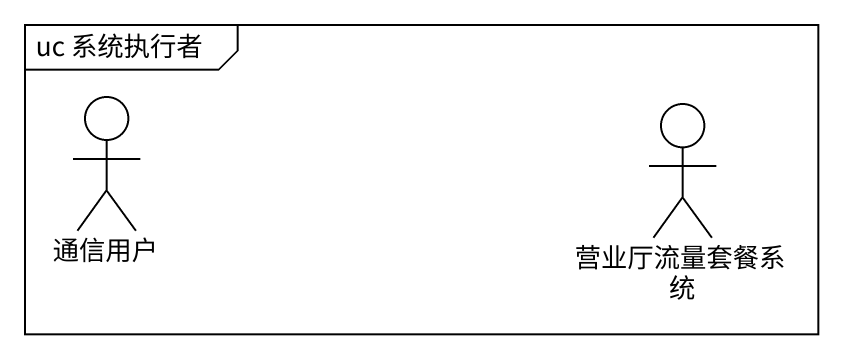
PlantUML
@startuml
mainframe uc 系统执行者
actor 通信用户
actor 营业厅流量套餐系统
@enduml
